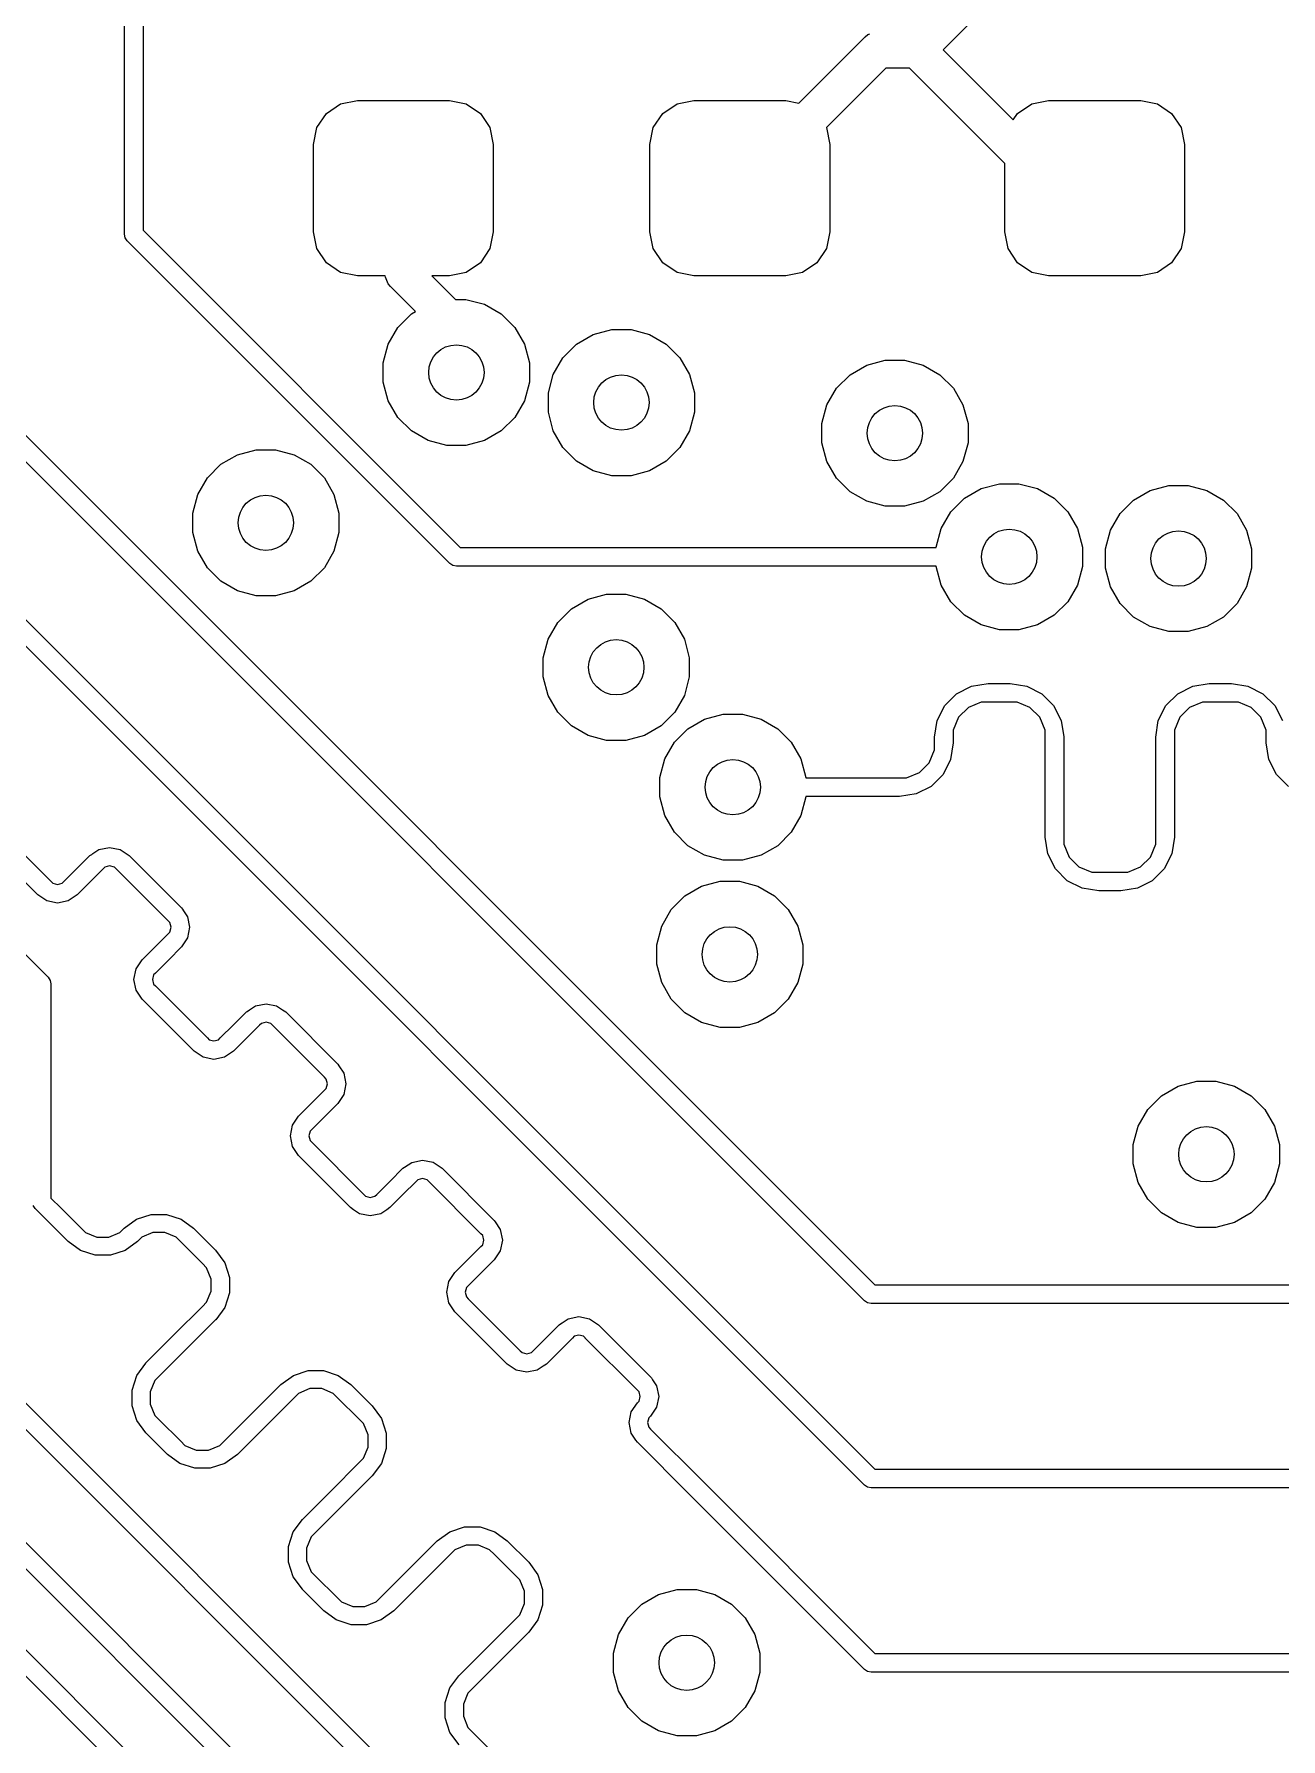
# Model space of a CAD drawing. Extents: x 0.98 to 8.13, y -3.46 to -0.83.
# Drawn here: x 5.6381 to 5.9045, y -1.9356 to -1.5714 of the extents above; entities that cross this region are included whole.
import ezdxf

# ---------------------------------------------------------------- set-up
doc = ezdxf.new("R2010")
doc.units = 0
doc.header["$MEASUREMENT"] = 0
doc.layers.add('BLACK', color=7, linetype='CONTINUOUS')

msp = doc.modelspace()

# ---------------------------------------------------------------- linework, layer by layer
at = {"layer": 'BLACK', "linetype": 'CONTINUOUS'}
for p, q in [((5.8709, -1.53624), (5.83234, -1.5748)), ((5.65745, -1.61417), (5.65745, -1.55512)), ((5.66145, -1.55712), (5.66145, -1.61334)), ((5.80149, -1.58618), (5.81565, -1.57202)), ((5.81565, -1.57202), (5.81624, -1.57153)), ((5.81624, -1.57153), (5.81666, -1.57135)), ((5.83234, -1.5748), (5.8473, -1.58977)), ((5.82006, -1.57874), (5.80739, -1.59141)), ((5.82514, -1.57874), (5.82006, -1.57874)), ((5.8455, -1.5991), (5.82514, -1.57874)), ((5.7006, -1.58837), (5.70363, -1.58634)), ((5.70363, -1.58634), (5.70721, -1.58563)), ((5.70721, -1.58563), (5.72689, -1.58563)), ((5.72689, -1.58563), (5.73047, -1.58634)), ((5.73047, -1.58634), (5.73351, -1.58837)), ((5.77245, -1.58837), (5.77548, -1.58634)), ((5.77548, -1.58634), (5.77906, -1.58563)), ((5.77906, -1.58563), (5.79874, -1.58563)), ((5.79874, -1.58563), (5.80149, -1.58618)), ((5.84823, -1.58837), (5.85127, -1.58634)), ((5.85127, -1.58634), (5.85485, -1.58563)), ((5.85485, -1.58563), (5.87453, -1.58563)), ((5.87453, -1.58563), (5.87811, -1.58634)), ((5.87811, -1.58634), (5.88114, -1.58837)), ((5.69857, -1.5914), (5.7006, -1.58837)), ((5.73351, -1.58837), (5.73553, -1.5914)), ((5.77042, -1.5914), (5.77245, -1.58837)), ((5.8473, -1.58977), (5.84823, -1.58837)), ((5.88114, -1.58837), (5.88317, -1.5914)), ((5.69786, -1.59498), (5.69857, -1.5914)), ((5.73553, -1.5914), (5.73624, -1.59498)), ((5.76971, -1.59498), (5.77042, -1.5914)), ((5.80739, -1.59141), (5.80809, -1.59498)), ((5.88317, -1.5914), (5.88388, -1.59498)), ((5.69786, -1.61368), (5.69786, -1.59498)), ((5.73624, -1.59498), (5.73624, -1.61368)), ((5.76971, -1.61368), (5.76971, -1.59498)), ((5.80809, -1.59498), (5.80809, -1.61368)), ((5.88388, -1.59498), (5.88388, -1.61368)), ((5.8455, -1.61368), (5.8455, -1.5991)), ((5.6576, -1.61494), (5.65745, -1.61417)), ((5.65803, -1.61559), (5.6576, -1.61494)), ((5.72693, -1.68449), (5.65803, -1.61559)), ((5.66145, -1.61334), (5.72917, -1.68107)), ((5.69857, -1.61726), (5.69786, -1.61368)), ((5.73624, -1.61368), (5.73553, -1.61726)), ((5.77042, -1.61726), (5.76971, -1.61368)), ((5.80809, -1.61368), (5.80738, -1.61726)), ((5.84621, -1.61726), (5.8455, -1.61368)), ((5.88388, -1.61368), (5.88317, -1.61726)), ((5.7006, -1.62029), (5.69857, -1.61726)), ((5.70363, -1.62232), (5.7006, -1.62029)), ((5.73351, -1.62029), (5.73047, -1.62232)), ((5.73553, -1.61726), (5.73351, -1.62029)), ((5.77245, -1.62029), (5.77042, -1.61726)), ((5.77548, -1.62232), (5.77245, -1.62029)), ((5.80536, -1.62029), (5.80232, -1.62232)), ((5.80738, -1.61726), (5.80536, -1.62029)), ((5.84823, -1.62029), (5.84621, -1.61726)), ((5.85127, -1.62232), (5.84823, -1.62029)), ((5.88114, -1.62029), (5.87811, -1.62232)), ((5.88317, -1.61726), (5.88114, -1.62029)), ((5.70721, -1.62303), (5.70363, -1.62232)), ((5.71316, -1.62303), (5.70721, -1.62303)), ((5.71319, -1.62333), (5.71316, -1.62303)), ((5.71378, -1.62475), (5.71319, -1.62333)), ((5.72689, -1.62303), (5.72309, -1.62303)), ((5.72309, -1.62303), (5.72814, -1.62809)), ((5.73047, -1.62232), (5.72689, -1.62303)), ((5.77906, -1.62303), (5.77548, -1.62232)), ((5.79874, -1.62303), (5.77906, -1.62303)), ((5.80232, -1.62232), (5.79874, -1.62303)), ((5.85485, -1.62303), (5.85127, -1.62232)), ((5.87453, -1.62303), (5.85485, -1.62303)), ((5.87811, -1.62232), (5.87453, -1.62303)), ((5.71427, -1.62535), (5.71378, -1.62475)), ((5.71963, -1.63071), (5.71427, -1.62535)), ((5.71585, -1.63411), (5.71876, -1.63121)), ((5.71876, -1.63121), (5.71963, -1.63071)), ((5.72814, -1.62809), (5.7304, -1.62809)), ((5.7304, -1.62809), (5.73437, -1.62915)), ((5.73437, -1.62915), (5.73793, -1.63121)), ((5.73793, -1.63121), (5.74084, -1.63411)), ((5.7138, -1.63767), (5.71585, -1.63411)), ((5.74084, -1.63411), (5.7429, -1.63767)), ((5.75759, -1.63558), (5.76156, -1.63452)), ((5.76156, -1.63452), (5.76567, -1.63452)), ((5.76567, -1.63452), (5.76964, -1.63558)), ((5.71273, -1.64165), (5.7138, -1.63767)), ((5.7429, -1.63767), (5.74396, -1.64165)), ((5.75112, -1.64055), (5.75403, -1.63764)), ((5.75403, -1.63764), (5.75759, -1.63558)), ((5.76964, -1.63558), (5.7732, -1.63764)), ((5.7732, -1.63764), (5.77611, -1.64055)), ((5.71273, -1.64576), (5.71273, -1.64165)), ((5.74396, -1.64165), (5.74396, -1.64576)), ((5.74906, -1.64411), (5.75112, -1.64055)), ((5.77611, -1.64055), (5.77816, -1.64411)), ((5.81244, -1.64418), (5.816, -1.64213)), ((5.816, -1.64213), (5.81997, -1.64106)), ((5.81997, -1.64106), (5.82408, -1.64106)), ((5.82408, -1.64106), (5.82805, -1.64213)), ((5.82805, -1.64213), (5.83161, -1.64418)), ((5.81551, -1.84197), (5.61866, -1.64511)), ((5.62208, -1.64287), (5.81776, -1.83855)), ((5.7138, -1.64973), (5.71273, -1.64576)), ((5.74396, -1.64576), (5.7429, -1.64973)), ((5.748, -1.64808), (5.74906, -1.64411)), ((5.77816, -1.64411), (5.77923, -1.64808)), ((5.80953, -1.64709), (5.81244, -1.64418)), ((5.83161, -1.64418), (5.83452, -1.64709)), ((5.748, -1.65219), (5.748, -1.64808)), ((5.77923, -1.64808), (5.77923, -1.65219)), ((5.80747, -1.65065), (5.80953, -1.64709)), ((5.83452, -1.64709), (5.83657, -1.65065)), ((5.59255, -1.65271), (5.81776, -1.87792)), ((5.71585, -1.65329), (5.7138, -1.64973)), ((5.7429, -1.64973), (5.74084, -1.65329)), ((5.74906, -1.65616), (5.748, -1.65219)), ((5.77923, -1.65219), (5.77816, -1.65616)), ((5.80641, -1.65462), (5.80747, -1.65065)), ((5.83657, -1.65065), (5.83764, -1.65462)), ((5.81551, -1.88134), (5.58914, -1.65496)), ((5.71876, -1.65619), (5.71585, -1.65329)), ((5.72232, -1.65825), (5.71876, -1.65619)), ((5.73793, -1.65619), (5.73437, -1.65825)), ((5.74084, -1.65329), (5.73793, -1.65619)), ((5.75112, -1.65972), (5.74906, -1.65616)), ((5.77816, -1.65616), (5.77611, -1.65972)), ((5.80641, -1.65873), (5.80641, -1.65462)), ((5.83764, -1.65462), (5.83764, -1.65873)), ((5.52857, -1.66028), (5.64118, -1.77289)), ((5.68163, -1.66127), (5.6856, -1.6602)), ((5.6856, -1.6602), (5.68971, -1.6602)), ((5.68971, -1.6602), (5.69368, -1.66127)), ((5.72629, -1.65931), (5.72232, -1.65825)), ((5.7304, -1.65931), (5.72629, -1.65931)), ((5.73437, -1.65825), (5.7304, -1.65931)), ((5.75403, -1.66263), (5.75112, -1.65972)), ((5.77611, -1.65972), (5.7732, -1.66263)), ((5.80747, -1.6627), (5.80641, -1.65873)), ((5.83764, -1.65873), (5.83657, -1.6627)), ((5.67516, -1.66623), (5.67807, -1.66332)), ((5.67807, -1.66332), (5.68163, -1.66127)), ((5.69368, -1.66127), (5.69724, -1.66332)), ((5.69724, -1.66332), (5.70015, -1.66623)), ((5.75759, -1.66468), (5.75403, -1.66263)), ((5.7732, -1.66263), (5.76964, -1.66468)), ((5.80953, -1.66626), (5.80747, -1.6627)), ((5.83657, -1.6627), (5.83452, -1.66626)), ((5.6731, -1.66979), (5.67516, -1.66623)), ((5.70015, -1.66623), (5.7022, -1.66979)), ((5.76156, -1.66575), (5.75759, -1.66468)), ((5.76567, -1.66575), (5.76156, -1.66575)), ((5.76964, -1.66468), (5.76567, -1.66575)), ((5.81244, -1.66917), (5.80953, -1.66626)), ((5.83452, -1.66626), (5.83161, -1.66917)), ((5.84043, -1.66852), (5.8444, -1.66746)), ((5.8444, -1.66746), (5.84851, -1.66746)), ((5.84851, -1.66746), (5.85248, -1.66852)), ((5.67204, -1.67376), (5.6731, -1.66979)), ((5.7022, -1.66979), (5.70327, -1.67376)), ((5.816, -1.67122), (5.81244, -1.66917)), ((5.81997, -1.67229), (5.816, -1.67122)), ((5.82805, -1.67122), (5.82408, -1.67229)), ((5.83161, -1.66917), (5.82805, -1.67122)), ((5.83396, -1.67348), (5.83687, -1.67058)), ((5.83687, -1.67058), (5.84043, -1.66852)), ((5.85248, -1.66852), (5.85604, -1.67058)), ((5.85604, -1.67058), (5.85895, -1.67348)), ((5.87012, -1.67386), (5.87302, -1.67095)), ((5.87302, -1.67095), (5.87658, -1.6689)), ((5.87658, -1.6689), (5.88055, -1.66783)), ((5.88055, -1.66783), (5.88467, -1.66783)), ((5.88467, -1.66783), (5.88864, -1.6689)), ((5.88864, -1.6689), (5.8922, -1.67095)), ((5.8922, -1.67095), (5.8951, -1.67386)), ((5.67204, -1.67787), (5.67204, -1.67376)), ((5.70327, -1.67376), (5.70327, -1.67787)), ((5.82408, -1.67229), (5.81997, -1.67229)), ((5.83191, -1.67704), (5.83396, -1.67348)), ((5.85895, -1.67348), (5.86101, -1.67704)), ((5.86806, -1.67742), (5.87012, -1.67386)), ((5.8951, -1.67386), (5.89716, -1.67742)), ((5.6731, -1.68184), (5.67204, -1.67787)), ((5.70327, -1.67787), (5.7022, -1.68184)), ((5.83084, -1.68102), (5.83191, -1.67704)), ((5.86101, -1.67704), (5.86207, -1.68102)), ((5.867, -1.68139), (5.86806, -1.67742)), ((5.89716, -1.67742), (5.89822, -1.68139)), ((5.67516, -1.6854), (5.6731, -1.68184)), ((5.7022, -1.68184), (5.70015, -1.6854)), ((5.72917, -1.68107), (5.83084, -1.68107)), ((5.83084, -1.68107), (5.83084, -1.68102)), ((5.86207, -1.68102), (5.86207, -1.68513)), ((5.867, -1.6855), (5.867, -1.68139)), ((5.89822, -1.68139), (5.89822, -1.6855)), ((5.67807, -1.68831), (5.67516, -1.6854)), ((5.70015, -1.6854), (5.69724, -1.68831)), ((5.72758, -1.68492), (5.72693, -1.68449)), ((5.72835, -1.68507), (5.72758, -1.68492)), ((5.83084, -1.68507), (5.72835, -1.68507)), ((5.83084, -1.68513), (5.83084, -1.68507)), ((5.83191, -1.6891), (5.83084, -1.68513)), ((5.86207, -1.68513), (5.86101, -1.6891)), ((5.86806, -1.68947), (5.867, -1.6855)), ((5.89822, -1.6855), (5.89716, -1.68947)), ((5.68163, -1.69036), (5.67807, -1.68831)), ((5.69724, -1.68831), (5.69368, -1.69036)), ((5.83396, -1.69266), (5.83191, -1.6891)), ((5.86101, -1.6891), (5.85895, -1.69266)), ((5.87012, -1.69303), (5.86806, -1.68947)), ((5.89716, -1.68947), (5.8951, -1.69303)), ((5.6856, -1.69143), (5.68163, -1.69036)), ((5.68971, -1.69143), (5.6856, -1.69143)), ((5.69368, -1.69036), (5.68971, -1.69143)), ((5.75291, -1.69418), (5.75647, -1.69213)), ((5.75647, -1.69213), (5.76044, -1.69106)), ((5.76044, -1.69106), (5.76455, -1.69106)), ((5.76455, -1.69106), (5.76852, -1.69213)), ((5.76852, -1.69213), (5.77208, -1.69418)), ((5.83687, -1.69556), (5.83396, -1.69266)), ((5.85895, -1.69266), (5.85604, -1.69556)), ((5.87302, -1.69594), (5.87012, -1.69303)), ((5.8951, -1.69303), (5.8922, -1.69594)), ((5.75, -1.69709), (5.75291, -1.69418)), ((5.77208, -1.69418), (5.77499, -1.69709)), ((5.84043, -1.69762), (5.83687, -1.69556)), ((5.85604, -1.69556), (5.85248, -1.69762)), ((5.87658, -1.69799), (5.87302, -1.69594)), ((5.8922, -1.69594), (5.88864, -1.69799)), ((5.74795, -1.70065), (5.75, -1.69709)), ((5.77499, -1.69709), (5.77705, -1.70065)), ((5.8444, -1.69868), (5.84043, -1.69762)), ((5.84851, -1.69868), (5.8444, -1.69868)), ((5.85248, -1.69762), (5.84851, -1.69868)), ((5.88055, -1.69906), (5.87658, -1.69799)), ((5.88467, -1.69906), (5.88055, -1.69906)), ((5.88864, -1.69799), (5.88467, -1.69906)), ((5.74688, -1.70462), (5.74795, -1.70065)), ((5.77705, -1.70065), (5.77811, -1.70462)), ((5.74688, -1.70873), (5.74688, -1.70462)), ((5.77811, -1.70462), (5.77811, -1.70873)), ((5.74795, -1.7127), (5.74688, -1.70873)), ((5.77811, -1.70873), (5.77705, -1.7127)), ((5.83521, -1.71231), (5.8384, -1.71069)), ((5.8384, -1.71069), (5.84192, -1.71013)), ((5.84192, -1.71013), (5.84194, -1.71013)), ((5.84194, -1.71013), (5.84666, -1.71013)), ((5.84666, -1.71013), (5.84666, -1.71013)), ((5.84666, -1.71013), (5.8502, -1.71069)), ((5.84666, -1.71013), (5.84666, -1.71013)), ((5.8502, -1.71069), (5.85339, -1.71231)), ((5.88245, -1.71231), (5.88564, -1.71069)), ((5.88564, -1.71069), (5.88916, -1.71013)), ((5.88916, -1.71013), (5.88918, -1.71013)), ((5.88918, -1.71013), (5.89391, -1.71013)), ((5.89391, -1.71013), (5.89391, -1.71013)), ((5.89391, -1.71013), (5.89391, -1.71013)), ((5.89391, -1.71013), (5.89744, -1.71069)), ((5.89744, -1.71069), (5.90064, -1.71231)), ((5.75, -1.71626), (5.74795, -1.7127)), ((5.77705, -1.7127), (5.77499, -1.71626)), ((5.83105, -1.71804), (5.83268, -1.71485)), ((5.83268, -1.71485), (5.83521, -1.71231)), ((5.84046, -1.71413), (5.83772, -1.71526)), ((5.84194, -1.71413), (5.84046, -1.71413)), ((5.84666, -1.71413), (5.84194, -1.71413)), ((5.84194, -1.71413), (5.84194, -1.71413)), ((5.84194, -1.71413), (5.84194, -1.71413)), ((5.84194, -1.71413), (5.84194, -1.71413)), ((5.84814, -1.71413), (5.84666, -1.71413)), ((5.85088, -1.71526), (5.84814, -1.71413)), ((5.85339, -1.71231), (5.85592, -1.71485)), ((5.85592, -1.71485), (5.85755, -1.71804)), ((5.87829, -1.71804), (5.87992, -1.71485)), ((5.87992, -1.71485), (5.88245, -1.71231)), ((5.8877, -1.71413), (5.88496, -1.71526)), ((5.88918, -1.71413), (5.8877, -1.71413)), ((5.89391, -1.71413), (5.88918, -1.71413)), ((5.88918, -1.71413), (5.88918, -1.71413)), ((5.88918, -1.71413), (5.88918, -1.71413)), ((5.88918, -1.71413), (5.88918, -1.71413)), ((5.89539, -1.71413), (5.89391, -1.71413)), ((5.89813, -1.71526), (5.89539, -1.71413)), ((5.90064, -1.71231), (5.90317, -1.71485)), ((5.90317, -1.71485), (5.90479, -1.71804)), ((5.75291, -1.71917), (5.75, -1.71626)), ((5.77499, -1.71626), (5.77208, -1.71917)), ((5.77781, -1.71979), (5.78138, -1.71773)), ((5.78138, -1.71773), (5.78535, -1.71667)), ((5.78535, -1.71667), (5.78946, -1.71667)), ((5.78946, -1.71667), (5.79343, -1.71773)), ((5.79343, -1.71773), (5.79699, -1.71979)), ((5.83049, -1.72157), (5.83105, -1.71804)), ((5.83562, -1.71736), (5.83449, -1.72009)), ((5.83772, -1.71526), (5.83562, -1.71736)), ((5.85298, -1.71736), (5.85088, -1.71526)), ((5.85411, -1.72009), (5.85298, -1.71736)), ((5.85755, -1.71804), (5.85811, -1.72155)), ((5.87773, -1.72157), (5.87829, -1.71804)), ((5.88287, -1.71736), (5.88173, -1.72009)), ((5.88496, -1.71526), (5.88287, -1.71736)), ((5.90022, -1.71736), (5.89813, -1.71526)), ((5.90135, -1.72009), (5.90022, -1.71736)), ((5.75647, -1.72123), (5.75291, -1.71917)), ((5.76044, -1.72229), (5.75647, -1.72123)), ((5.76455, -1.72229), (5.76044, -1.72229)), ((5.76852, -1.72123), (5.76455, -1.72229)), ((5.77208, -1.71917), (5.76852, -1.72123)), ((5.77491, -1.7227), (5.77781, -1.71979)), ((5.79699, -1.71979), (5.7999, -1.7227)), ((5.83049, -1.72283), (5.83049, -1.72157)), ((5.83449, -1.72009), (5.83449, -1.72157)), ((5.83449, -1.72157), (5.83449, -1.72283)), ((5.85411, -1.72157), (5.85411, -1.72009)), ((5.85411, -1.72283), (5.85411, -1.72157)), ((5.85411, -1.72157), (5.85411, -1.72157)), ((5.85811, -1.72155), (5.85811, -1.72157)), ((5.85811, -1.72157), (5.85811, -1.72283)), ((5.87773, -1.72283), (5.87773, -1.72157)), ((5.88173, -1.72009), (5.88173, -1.72157)), ((5.88173, -1.72157), (5.88173, -1.72283)), ((5.90135, -1.72157), (5.90135, -1.72009)), ((5.90136, -1.72157), (5.90135, -1.72157)), ((5.90136, -1.72283), (5.90136, -1.72157)), ((5.77285, -1.72626), (5.77491, -1.7227)), ((5.7999, -1.7227), (5.80195, -1.72626)), ((5.82936, -1.72705), (5.83049, -1.72432)), ((5.83049, -1.72432), (5.83049, -1.72283)), ((5.83449, -1.72283), (5.83393, -1.72637)), ((5.85411, -1.73228), (5.85411, -1.72283)), ((5.85811, -1.72283), (5.85811, -1.73228)), ((5.87773, -1.73228), (5.87773, -1.72283)), ((5.88173, -1.72283), (5.88173, -1.73228)), ((5.90191, -1.72637), (5.90135, -1.72283)), ((5.90135, -1.72283), (5.90136, -1.72283)), ((5.77179, -1.73023), (5.77285, -1.72626)), ((5.80195, -1.72626), (5.80301, -1.73023)), ((5.82452, -1.73028), (5.82726, -1.72915)), ((5.82726, -1.72915), (5.82936, -1.72705)), ((5.8323, -1.72956), (5.82977, -1.7321)), ((5.83393, -1.72637), (5.8323, -1.72956)), ((5.90354, -1.72956), (5.90191, -1.72637)), ((5.90607, -1.7321), (5.90354, -1.72956)), ((5.50338, -1.73087), (5.78823, -2.01572)), ((5.77179, -1.73434), (5.77179, -1.73023)), ((5.80301, -1.73023), (5.80301, -1.73028)), ((5.80301, -1.73028), (5.82304, -1.73028)), ((5.82304, -1.73028), (5.82304, -1.73028)), ((5.82304, -1.73028), (5.82452, -1.73028)), ((5.82977, -1.7321), (5.82658, -1.73372)), ((5.85411, -1.74299), (5.85411, -1.73228)), ((5.85811, -1.73228), (5.85811, -1.74299)), ((5.87773, -1.74299), (5.87773, -1.73228)), ((5.88173, -1.73228), (5.88173, -1.74299)), ((5.78599, -2.01913), (5.50114, -1.73428)), ((5.77285, -1.73831), (5.77179, -1.73434)), ((5.80301, -1.73434), (5.80195, -1.73831)), ((5.82304, -1.73428), (5.80301, -1.73428)), ((5.80301, -1.73428), (5.80301, -1.73434)), ((5.82658, -1.73372), (5.82304, -1.73428)), ((5.82304, -1.73428), (5.82304, -1.73428)), ((5.82304, -1.73428), (5.82304, -1.73428)), ((5.82304, -1.73428), (5.82304, -1.73428)), ((5.77491, -1.74187), (5.77285, -1.73831)), ((5.80195, -1.73831), (5.7999, -1.74187)), ((5.63895, -1.75528), (5.62782, -1.74414)), ((5.63064, -1.74131), (5.64178, -1.75245)), ((5.77781, -1.74478), (5.77491, -1.74187)), ((5.7999, -1.74187), (5.79699, -1.74478)), ((5.85467, -1.74653), (5.85411, -1.74299)), ((5.85411, -1.74299), (5.85411, -1.74299)), ((5.85811, -1.74299), (5.85811, -1.743)), ((5.85811, -1.743), (5.85811, -1.74447)), ((5.87773, -1.74447), (5.87773, -1.74299)), ((5.88173, -1.74299), (5.88117, -1.74653)), ((5.6473, -1.74966), (5.65009, -1.74688)), ((5.65009, -1.74688), (5.65046, -1.74663)), ((5.65009, -1.74688), (5.65009, -1.74688)), ((5.65009, -1.74688), (5.65009, -1.74688)), ((5.65046, -1.74663), (5.65073, -1.74645)), ((5.65073, -1.74645), (5.65201, -1.74559)), ((5.65073, -1.74645), (5.65073, -1.74645)), ((5.65201, -1.74559), (5.65428, -1.74514)), ((5.65428, -1.74514), (5.65656, -1.74559)), ((5.65656, -1.74559), (5.65783, -1.74645)), ((5.65783, -1.74645), (5.65783, -1.74645)), ((5.65783, -1.74645), (5.65848, -1.74688)), ((5.65848, -1.74688), (5.65848, -1.74688)), ((5.65848, -1.74688), (5.65848, -1.74688)), ((5.65848, -1.74688), (5.65848, -1.74688)), ((5.65848, -1.74688), (5.66962, -1.75802)), ((5.78138, -1.74683), (5.77781, -1.74478)), ((5.78535, -1.7479), (5.78138, -1.74683)), ((5.79343, -1.74683), (5.78946, -1.7479)), ((5.79699, -1.74478), (5.79343, -1.74683)), ((5.8563, -1.74972), (5.85467, -1.74653)), ((5.85811, -1.74447), (5.85924, -1.74721)), ((5.85924, -1.74721), (5.86134, -1.74931)), ((5.8745, -1.74931), (5.8766, -1.74721)), ((5.8766, -1.74721), (5.87773, -1.74447)), ((5.88117, -1.74653), (5.87955, -1.74972)), ((5.64452, -1.75245), (5.6473, -1.74966)), ((5.65291, -1.74971), (5.65013, -1.75249)), ((5.65328, -1.74934), (5.65291, -1.74971)), ((5.65291, -1.74971), (5.65291, -1.74971)), ((5.65428, -1.74907), (5.65328, -1.74934)), ((5.65529, -1.74934), (5.65428, -1.74907)), ((5.65565, -1.74971), (5.65529, -1.74934)), ((5.66679, -1.76084), (5.65565, -1.74971)), ((5.65565, -1.74971), (5.65565, -1.74971)), ((5.78946, -1.7479), (5.78535, -1.7479)), ((5.85883, -1.75225), (5.8563, -1.74972)), ((5.86134, -1.74931), (5.86408, -1.75044)), ((5.86408, -1.75044), (5.86556, -1.75044)), ((5.86556, -1.75044), (5.86556, -1.75044)), ((5.86556, -1.75044), (5.86556, -1.75044)), ((5.86556, -1.75044), (5.87028, -1.75044)), ((5.87028, -1.75044), (5.87029, -1.75044)), ((5.87029, -1.75044), (5.87177, -1.75044)), ((5.87177, -1.75044), (5.8745, -1.74931)), ((5.87955, -1.74972), (5.87701, -1.75225)), ((5.64178, -1.75245), (5.64178, -1.75245)), ((5.64178, -1.75245), (5.64215, -1.75281)), ((5.64215, -1.75281), (5.64315, -1.75308)), ((5.64315, -1.75308), (5.64415, -1.75281)), ((5.64415, -1.75281), (5.64452, -1.75245)), ((5.64452, -1.75245), (5.64452, -1.75245)), ((5.65013, -1.75249), (5.64735, -1.75528)), ((5.65013, -1.75249), (5.65013, -1.75249)), ((5.77717, -1.75551), (5.78073, -1.75345)), ((5.78073, -1.75345), (5.7847, -1.75239)), ((5.7847, -1.75239), (5.78881, -1.75239)), ((5.78881, -1.75239), (5.79278, -1.75345)), ((5.79278, -1.75345), (5.79634, -1.75551)), ((5.86202, -1.75388), (5.85883, -1.75225)), ((5.86556, -1.75444), (5.86202, -1.75388)), ((5.87028, -1.75444), (5.86556, -1.75444)), ((5.86556, -1.75444), (5.86556, -1.75444)), ((5.86556, -1.75444), (5.86556, -1.75444)), ((5.87382, -1.75388), (5.87028, -1.75444)), ((5.87028, -1.75444), (5.87028, -1.75444)), ((5.87028, -1.75444), (5.87028, -1.75444)), ((5.87028, -1.75444), (5.87028, -1.75444)), ((5.87701, -1.75225), (5.87382, -1.75388)), ((5.6396, -1.75571), (5.63895, -1.75528)), ((5.63895, -1.75528), (5.63895, -1.75528)), ((5.63895, -1.75528), (5.63895, -1.75528)), ((5.64088, -1.75656), (5.6396, -1.75571)), ((5.6396, -1.75571), (5.6396, -1.75571)), ((5.64315, -1.75702), (5.64088, -1.75656)), ((5.64542, -1.75656), (5.64315, -1.75702)), ((5.6467, -1.75571), (5.64542, -1.75656)), ((5.64735, -1.75528), (5.6467, -1.75571)), ((5.6467, -1.75571), (5.6467, -1.75571)), ((5.64735, -1.75528), (5.64735, -1.75528)), ((5.64735, -1.75528), (5.64735, -1.75528)), ((5.66962, -1.75802), (5.66962, -1.75802)), ((5.66962, -1.75802), (5.66962, -1.75802)), ((5.66962, -1.75802), (5.66962, -1.75802)), ((5.66962, -1.75802), (5.66985, -1.75837)), ((5.66985, -1.75837), (5.67005, -1.75866)), ((5.67005, -1.75866), (5.67005, -1.75866)), ((5.67005, -1.75866), (5.6709, -1.75994)), ((5.77221, -1.76198), (5.77426, -1.75842)), ((5.77426, -1.75842), (5.77717, -1.75551)), ((5.79634, -1.75551), (5.79925, -1.75842)), ((5.79925, -1.75842), (5.80131, -1.76198)), ((5.66715, -1.76121), (5.66679, -1.76084)), ((5.66679, -1.76084), (5.66679, -1.76084)), ((5.66742, -1.76221), (5.66715, -1.76121)), ((5.66715, -1.76322), (5.66742, -1.76221)), ((5.6709, -1.75994), (5.67135, -1.76221)), ((5.67135, -1.76221), (5.6709, -1.76448)), ((5.77114, -1.76595), (5.77221, -1.76198)), ((5.80131, -1.76198), (5.80237, -1.76595)), ((5.664, -1.76637), (5.66679, -1.76358)), ((5.66679, -1.76358), (5.66715, -1.76322)), ((5.66679, -1.76358), (5.66679, -1.76358)), ((5.67005, -1.76576), (5.66962, -1.76641)), ((5.6709, -1.76448), (5.67005, -1.76576)), ((5.67005, -1.76576), (5.67005, -1.76576)), ((5.77114, -1.77006), (5.77114, -1.76595)), ((5.80237, -1.76595), (5.80237, -1.77006)), ((5.66079, -1.7698), (5.66122, -1.76915)), ((5.66122, -1.76915), (5.664, -1.76637)), ((5.664, -1.76637), (5.664, -1.76637)), ((5.66683, -1.7692), (5.66405, -1.77198)), ((5.66962, -1.76641), (5.66683, -1.7692)), ((5.66683, -1.7692), (5.66683, -1.7692)), ((5.66962, -1.76641), (5.66962, -1.76641)), ((5.66962, -1.76641), (5.66962, -1.76641)), ((5.66962, -1.76641), (5.66962, -1.76641)), ((5.51299, -1.77024), (5.79656, -2.0538)), ((5.64118, -1.77289), (5.64161, -1.77354)), ((5.65948, -1.77335), (5.65994, -1.77108)), ((5.65994, -1.77108), (5.66079, -1.7698)), ((5.66079, -1.7698), (5.66079, -1.7698)), ((5.66368, -1.77235), (5.66341, -1.77335)), ((5.66405, -1.77198), (5.66368, -1.77235)), ((5.66405, -1.77198), (5.66405, -1.77198)), ((5.66405, -1.77198), (5.66405, -1.77198)), ((5.66405, -1.77198), (5.66405, -1.77198)), ((5.77221, -1.77403), (5.77114, -1.77006)), ((5.80237, -1.77006), (5.80131, -1.77403)), ((5.79314, -2.05604), (5.51075, -1.77365)), ((5.64161, -1.77354), (5.64176, -1.7743)), ((5.64176, -1.7743), (5.64176, -1.82004)), ((5.65993, -1.77562), (5.65948, -1.77335)), ((5.66079, -1.7769), (5.65993, -1.77562)), ((5.66122, -1.77755), (5.66079, -1.7769)), ((5.66079, -1.7769), (5.66079, -1.7769)), ((5.66341, -1.77335), (5.66368, -1.77435)), ((5.66368, -1.77435), (5.66405, -1.77472)), ((5.66405, -1.77472), (5.66405, -1.77472)), ((5.66405, -1.77472), (5.66405, -1.77472)), ((5.66405, -1.77472), (5.66405, -1.77472)), ((5.66405, -1.77472), (5.67518, -1.78585)), ((5.77426, -1.77759), (5.77221, -1.77403)), ((5.80131, -1.77403), (5.79925, -1.77759)), ((5.67236, -1.78868), (5.66122, -1.77755)), ((5.68071, -1.78307), (5.68349, -1.78029)), ((5.68349, -1.78029), (5.68369, -1.78016)), ((5.68349, -1.78029), (5.68349, -1.78029)), ((5.68349, -1.78029), (5.68349, -1.78029)), ((5.68349, -1.78029), (5.68349, -1.78029)), ((5.68369, -1.78016), (5.68414, -1.77985)), ((5.68414, -1.77985), (5.68542, -1.779)), ((5.68414, -1.77985), (5.68414, -1.77985)), ((5.68542, -1.779), (5.68769, -1.77855)), ((5.68769, -1.77855), (5.68996, -1.779)), ((5.68996, -1.779), (5.69124, -1.77985)), ((5.69124, -1.77985), (5.69124, -1.77985)), ((5.69124, -1.77985), (5.69189, -1.78029)), ((5.69189, -1.78029), (5.70302, -1.79142)), ((5.77717, -1.7805), (5.77426, -1.77759)), ((5.78073, -1.78255), (5.77717, -1.7805)), ((5.79634, -1.7805), (5.79278, -1.78255)), ((5.79925, -1.77759), (5.79634, -1.7805)), ((5.67792, -1.78585), (5.68071, -1.78307)), ((5.68632, -1.78312), (5.68354, -1.7859)), ((5.68669, -1.78275), (5.68632, -1.78312)), ((5.68632, -1.78312), (5.68632, -1.78312)), ((5.68769, -1.78248), (5.68669, -1.78275)), ((5.68869, -1.78275), (5.68769, -1.78248)), ((5.68906, -1.78312), (5.68869, -1.78275)), ((5.7002, -1.79425), (5.68906, -1.78311)), ((5.68906, -1.78311), (5.68906, -1.78311)), ((5.68906, -1.78311), (5.68906, -1.78311)), ((5.68906, -1.78311), (5.68906, -1.78312)), ((5.7847, -1.78362), (5.78073, -1.78255)), ((5.78881, -1.78362), (5.7847, -1.78362)), ((5.79278, -1.78255), (5.78881, -1.78362)), ((5.67518, -1.78585), (5.67518, -1.78585)), ((5.67518, -1.78585), (5.67555, -1.78622)), ((5.67555, -1.78622), (5.67655, -1.78649)), ((5.67655, -1.78649), (5.67756, -1.78622)), ((5.67756, -1.78622), (5.67792, -1.78585)), ((5.67792, -1.78585), (5.67792, -1.78585)), ((5.68354, -1.7859), (5.68075, -1.78868)), ((5.68354, -1.7859), (5.68354, -1.7859)), ((5.67301, -1.78912), (5.67236, -1.78868)), ((5.67236, -1.78868), (5.67236, -1.78868)), ((5.67236, -1.78868), (5.67236, -1.78868)), ((5.67428, -1.78997), (5.67301, -1.78912)), ((5.67301, -1.78912), (5.67301, -1.78912)), ((5.67655, -1.79042), (5.67428, -1.78997)), ((5.67883, -1.78997), (5.67655, -1.79042)), ((5.6801, -1.78912), (5.67883, -1.78997)), ((5.68075, -1.78868), (5.6801, -1.78912)), ((5.6801, -1.78912), (5.6801, -1.78912)), ((5.68075, -1.78868), (5.68075, -1.78868)), ((5.68075, -1.78868), (5.68075, -1.78868)), ((5.70302, -1.79142), (5.70326, -1.79177)), ((5.70056, -1.79462), (5.7002, -1.79425)), ((5.7002, -1.79425), (5.7002, -1.79425)), ((5.7002, -1.79425), (5.7002, -1.79425)), ((5.70083, -1.79562), (5.70056, -1.79462)), ((5.70326, -1.79177), (5.70431, -1.79335)), ((5.70431, -1.79335), (5.70476, -1.79562)), ((5.88252, -1.79614), (5.88649, -1.79508)), ((5.88649, -1.79508), (5.8906, -1.79508)), ((5.8906, -1.79508), (5.89458, -1.79614)), ((5.69741, -1.79977), (5.7002, -1.79699)), ((5.7002, -1.79699), (5.70021, -1.79698)), ((5.70021, -1.79698), (5.70056, -1.79662)), ((5.70056, -1.79662), (5.70083, -1.79562)), ((5.70431, -1.79789), (5.70303, -1.79982)), ((5.70476, -1.79562), (5.70431, -1.79789)), ((5.87605, -1.8011), (5.87896, -1.79819)), ((5.87896, -1.79819), (5.88252, -1.79614)), ((5.89458, -1.79614), (5.89814, -1.79819)), ((5.89814, -1.79819), (5.90104, -1.8011)), ((5.51961, -1.79977), (5.86351, -2.14367)), ((5.69463, -1.80256), (5.69741, -1.79977)), ((5.69741, -1.79977), (5.69741, -1.79977)), ((5.70302, -1.79982), (5.70024, -1.8026)), ((5.70303, -1.79982), (5.70302, -1.79982)), ((5.70302, -1.79982), (5.70302, -1.79982)), ((5.70302, -1.79982), (5.70302, -1.79982)), ((5.874, -1.80466), (5.87605, -1.8011)), ((5.90104, -1.8011), (5.9031, -1.80466)), ((5.86127, -2.14708), (5.51737, -1.80318)), ((5.69289, -1.80676), (5.69334, -1.80448)), ((5.69334, -1.80448), (5.69419, -1.80321)), ((5.69419, -1.80321), (5.69463, -1.80256)), ((5.69419, -1.80321), (5.69419, -1.80321)), ((5.69463, -1.80256), (5.69463, -1.80256)), ((5.69463, -1.80256), (5.69463, -1.80256)), ((5.69463, -1.80256), (5.69463, -1.80256)), ((5.69709, -1.80575), (5.69682, -1.80676)), ((5.69746, -1.80539), (5.69709, -1.80575)), ((5.70024, -1.8026), (5.69746, -1.80539)), ((5.69746, -1.80539), (5.69746, -1.80539)), ((5.69746, -1.80539), (5.69746, -1.80539)), ((5.70024, -1.8026), (5.70024, -1.8026)), ((5.87294, -1.80863), (5.874, -1.80466)), ((5.9031, -1.80466), (5.90416, -1.80863)), ((5.69334, -1.80903), (5.69289, -1.80676)), ((5.69419, -1.8103), (5.69334, -1.80903)), ((5.69682, -1.80676), (5.69709, -1.80776)), ((5.69709, -1.80776), (5.69746, -1.80813)), ((5.69746, -1.80813), (5.70859, -1.81926)), ((5.87294, -1.81274), (5.87294, -1.80863)), ((5.90416, -1.80863), (5.90416, -1.81274)), ((5.69432, -1.8105), (5.69419, -1.8103)), ((5.69419, -1.8103), (5.69419, -1.8103)), ((5.69463, -1.81095), (5.69432, -1.8105)), ((5.70576, -1.82209), (5.69463, -1.81095)), ((5.69463, -1.81095), (5.69463, -1.81095)), ((5.69463, -1.81095), (5.69463, -1.81095)), ((5.71728, -1.81344), (5.71882, -1.81241)), ((5.71882, -1.81241), (5.7211, -1.81195)), ((5.7211, -1.81195), (5.72337, -1.8124)), ((5.72337, -1.8124), (5.7253, -1.81369)), ((5.874, -1.81671), (5.87294, -1.81274)), ((5.90416, -1.81274), (5.9031, -1.81671)), ((5.71133, -1.81926), (5.71411, -1.81648)), ((5.71411, -1.81648), (5.7169, -1.81369)), ((5.7169, -1.81369), (5.71728, -1.81344)), ((5.71973, -1.81652), (5.71694, -1.81931)), ((5.72009, -1.81615), (5.71973, -1.81652)), ((5.71973, -1.81652), (5.71973, -1.81652)), ((5.71973, -1.81652), (5.71973, -1.81652)), ((5.7211, -1.81588), (5.72009, -1.81615)), ((5.7221, -1.81615), (5.7211, -1.81588)), ((5.72246, -1.81651), (5.7221, -1.81615)), ((5.72247, -1.81652), (5.72246, -1.81651)), ((5.7336, -1.82766), (5.72247, -1.81652)), ((5.7253, -1.81369), (5.72529, -1.81369)), ((5.72529, -1.81369), (5.72529, -1.81369)), ((5.72529, -1.81369), (5.72529, -1.81369)), ((5.72529, -1.81369), (5.73643, -1.82483)), ((5.87605, -1.82028), (5.874, -1.81671)), ((5.9031, -1.81671), (5.90104, -1.82028)), ((5.64176, -1.82004), (5.64395, -1.82223)), ((5.70859, -1.81926), (5.70859, -1.81926)), ((5.70859, -1.81926), (5.70896, -1.81963)), ((5.70896, -1.81963), (5.70996, -1.8199)), ((5.70996, -1.8199), (5.71096, -1.81963)), ((5.71096, -1.81963), (5.71133, -1.81926)), ((5.71133, -1.81926), (5.71133, -1.81926)), ((5.71694, -1.81931), (5.71416, -1.82209)), ((5.71694, -1.81931), (5.71694, -1.81931)), ((5.87896, -1.82318), (5.87605, -1.82028)), ((5.90104, -1.82028), (5.89814, -1.82318)), ((5.63835, -1.82228), (5.63792, -1.82163)), ((5.64113, -1.82506), (5.63835, -1.82228)), ((5.64395, -1.82223), (5.64823, -1.8265)), ((5.66005, -1.82457), (5.66317, -1.82356)), ((5.66317, -1.82356), (5.66645, -1.82356)), ((5.66645, -1.82356), (5.66957, -1.82457)), ((5.70641, -1.82252), (5.70576, -1.82209)), ((5.70576, -1.82209), (5.70576, -1.82209)), ((5.70576, -1.82209), (5.70576, -1.82209)), ((5.70769, -1.82338), (5.70641, -1.82252)), ((5.70641, -1.82252), (5.70641, -1.82252)), ((5.70996, -1.82383), (5.70769, -1.82338)), ((5.71223, -1.82338), (5.70996, -1.82383)), ((5.71351, -1.82252), (5.71223, -1.82338)), ((5.71416, -1.82209), (5.71351, -1.82252)), ((5.71351, -1.82252), (5.71351, -1.82252)), ((5.71416, -1.82209), (5.71416, -1.82209)), ((5.71416, -1.82209), (5.71416, -1.82209)), ((5.88252, -1.82524), (5.87896, -1.82318)), ((5.89814, -1.82318), (5.89458, -1.82524)), ((5.6454, -1.82933), (5.64113, -1.82506)), ((5.64823, -1.8265), (5.64823, -1.8265)), ((5.64823, -1.8265), (5.64914, -1.82741)), ((5.64914, -1.82741), (5.65152, -1.8284)), ((5.6541, -1.8284), (5.65649, -1.82741)), ((5.65649, -1.82741), (5.6574, -1.8265)), ((5.6574, -1.8265), (5.66005, -1.82457)), ((5.6574, -1.8265), (5.6574, -1.8265)), ((5.6574, -1.8265), (5.6574, -1.8265)), ((5.66352, -1.82743), (5.66114, -1.82842)), ((5.6661, -1.82743), (5.66352, -1.82743)), ((5.66849, -1.82842), (5.6661, -1.82743)), ((5.66957, -1.82457), (5.67223, -1.8265)), ((5.67223, -1.8265), (5.67223, -1.8265)), ((5.67223, -1.8265), (5.67693, -1.8312)), ((5.73397, -1.82802), (5.7336, -1.82766)), ((5.7336, -1.82766), (5.7336, -1.82766)), ((5.7336, -1.82766), (5.7336, -1.82766)), ((5.73643, -1.82483), (5.73662, -1.82511)), ((5.73662, -1.82511), (5.73772, -1.82675)), ((5.73772, -1.82675), (5.73817, -1.82903)), ((5.88649, -1.8263), (5.88252, -1.82524)), ((5.8906, -1.8263), (5.88649, -1.8263)), ((5.89458, -1.82524), (5.8906, -1.8263)), ((5.64805, -1.83126), (5.6454, -1.82933)), ((5.6454, -1.82933), (5.6454, -1.82933)), ((5.65117, -1.83227), (5.64805, -1.83126)), ((5.65152, -1.8284), (5.6541, -1.8284)), ((5.65757, -1.83126), (5.65445, -1.83227)), ((5.66023, -1.82933), (5.65757, -1.83126)), ((5.66114, -1.82842), (5.66023, -1.82933)), ((5.66023, -1.82933), (5.66023, -1.82933)), ((5.66023, -1.82933), (5.66023, -1.82933)), ((5.6694, -1.82933), (5.66849, -1.82842)), ((5.6741, -1.83403), (5.6694, -1.82933)), ((5.6694, -1.82933), (5.6694, -1.82933)), ((5.67693, -1.8312), (5.67693, -1.8312)), ((5.67693, -1.8312), (5.67693, -1.8312)), ((5.67693, -1.8312), (5.67886, -1.83386)), ((5.73082, -1.83318), (5.7336, -1.8304)), ((5.7336, -1.8304), (5.73361, -1.83039)), ((5.73361, -1.83039), (5.73397, -1.83003)), ((5.73424, -1.82903), (5.73397, -1.82802)), ((5.73397, -1.83003), (5.73424, -1.82903)), ((5.73772, -1.8313), (5.73643, -1.83323)), ((5.73817, -1.82903), (5.73772, -1.8313)), ((5.65445, -1.83227), (5.65117, -1.83227)), ((5.67501, -1.83495), (5.6741, -1.83403)), ((5.676, -1.83733), (5.67501, -1.83495)), ((5.67886, -1.83386), (5.67987, -1.83698)), ((5.72803, -1.83596), (5.73082, -1.83318)), ((5.73082, -1.83318), (5.73082, -1.83318)), ((5.73643, -1.83322), (5.73365, -1.83601)), ((5.73643, -1.83323), (5.73643, -1.83322)), ((5.73643, -1.83322), (5.73643, -1.83322)), ((5.73643, -1.83322), (5.73643, -1.83322)), ((5.676, -1.83991), (5.676, -1.83733)), ((5.67987, -1.83698), (5.67987, -1.84026)), ((5.72629, -1.84016), (5.72675, -1.83789)), ((5.72675, -1.83789), (5.72803, -1.83596)), ((5.72803, -1.83596), (5.72803, -1.83596)), ((5.72803, -1.83596), (5.72803, -1.83596)), ((5.72803, -1.83596), (5.72803, -1.83596)), ((5.73086, -1.8388), (5.73049, -1.83916)), ((5.73365, -1.83601), (5.73086, -1.83879)), ((5.73086, -1.83879), (5.73086, -1.8388)), ((5.73365, -1.83601), (5.73365, -1.83601)), ((5.81776, -1.83855), (6.02244, -1.83855)), ((5.6741, -1.8432), (5.67501, -1.84229)), ((5.67501, -1.84229), (5.676, -1.83991)), ((5.67987, -1.84026), (5.67886, -1.84338)), ((5.72675, -1.84243), (5.72629, -1.84016)), ((5.72772, -1.84388), (5.72675, -1.84243)), ((5.73049, -1.83916), (5.73023, -1.84016)), ((5.73023, -1.84016), (5.7305, -1.84116)), ((5.7305, -1.84116), (5.73086, -1.84153)), ((5.73086, -1.84153), (5.73086, -1.84153)), ((5.73086, -1.84153), (5.73086, -1.84153)), ((5.73086, -1.84153), (5.73086, -1.84153)), ((5.73086, -1.84153), (5.742, -1.85267)), ((5.81616, -1.8424), (5.81551, -1.84197)), ((5.81693, -1.84255), (5.81616, -1.8424)), ((5.6681, -1.8492), (5.6741, -1.8432)), ((5.67693, -1.84603), (5.67093, -1.85203)), ((5.6741, -1.8432), (5.6741, -1.8432)), ((5.6741, -1.8432), (5.6741, -1.8432)), ((5.67694, -1.84602), (5.67693, -1.84603)), ((5.67886, -1.84338), (5.67694, -1.84602)), ((5.72803, -1.84436), (5.72772, -1.84388)), ((5.73917, -1.8555), (5.72803, -1.84436)), ((5.75095, -1.84667), (5.75223, -1.84581)), ((5.75223, -1.84581), (5.7545, -1.84536)), ((5.7545, -1.84536), (5.75678, -1.84581)), ((5.75678, -1.84581), (5.7587, -1.8471)), ((6.02244, -1.84255), (5.81693, -1.84255)), ((5.66204, -1.85526), (5.6681, -1.8492)), ((5.6681, -1.8492), (5.6681, -1.8492)), ((5.74752, -1.84988), (5.75031, -1.8471)), ((5.75031, -1.8471), (5.75081, -1.84676)), ((5.75031, -1.8471), (5.75031, -1.8471)), ((5.75031, -1.8471), (5.75031, -1.8471)), ((5.75081, -1.84676), (5.75095, -1.84667)), ((5.75095, -1.84667), (5.75095, -1.84667)), ((5.7535, -1.84956), (5.75313, -1.84993)), ((5.7545, -1.84929), (5.7535, -1.84956)), ((5.75551, -1.84956), (5.7545, -1.84929)), ((5.75587, -1.84992), (5.75551, -1.84956)), ((5.7587, -1.8471), (5.7587, -1.8471)), ((5.7587, -1.8471), (5.7587, -1.8471)), ((5.7587, -1.8471), (5.7587, -1.8471)), ((5.7587, -1.8471), (5.76984, -1.85824)), ((5.67093, -1.85203), (5.66487, -1.85809)), ((5.67093, -1.85203), (5.67093, -1.85203)), ((5.742, -1.85267), (5.742, -1.85267)), ((5.742, -1.85267), (5.74237, -1.85303)), ((5.74237, -1.85303), (5.74337, -1.8533)), ((5.74337, -1.8533), (5.74437, -1.85303)), ((5.74437, -1.85303), (5.74474, -1.85267)), ((5.74474, -1.85267), (5.74752, -1.84988)), ((5.74474, -1.85267), (5.74474, -1.85267)), ((5.75035, -1.85271), (5.74757, -1.8555)), ((5.75313, -1.84993), (5.75035, -1.85271)), ((5.75035, -1.85271), (5.75035, -1.85271)), ((5.75313, -1.84993), (5.75313, -1.84993)), ((5.75587, -1.84993), (5.75587, -1.84992)), ((5.76701, -1.86106), (5.75587, -1.84993)), ((5.6601, -1.85794), (5.66204, -1.85527)), ((5.66204, -1.85527), (5.66204, -1.85526)), ((5.69354, -1.85791), (5.69668, -1.85688)), ((5.69668, -1.85688), (5.69999, -1.85688)), ((5.69999, -1.85688), (5.70313, -1.85791)), ((5.73982, -1.85593), (5.73917, -1.8555)), ((5.73917, -1.8555), (5.73917, -1.8555)), ((5.73917, -1.8555), (5.73917, -1.8555)), ((5.7411, -1.85678), (5.73982, -1.85593)), ((5.73982, -1.85593), (5.73982, -1.85593)), ((5.74337, -1.85723), (5.7411, -1.85678)), ((5.74564, -1.85678), (5.74337, -1.85723)), ((5.74692, -1.85593), (5.74564, -1.85678)), ((5.74757, -1.8555), (5.74692, -1.85593)), ((5.74692, -1.85593), (5.74692, -1.85593)), ((5.74757, -1.8555), (5.74757, -1.8555)), ((5.74757, -1.8555), (5.74757, -1.8555)), ((5.65908, -1.86108), (5.6601, -1.85794)), ((5.66395, -1.85902), (5.66295, -1.86143)), ((5.66487, -1.85809), (5.66395, -1.85902)), ((5.66487, -1.85809), (5.66487, -1.85809)), ((5.66487, -1.85809), (5.66487, -1.85809)), ((5.68481, -1.86591), (5.69086, -1.85985)), ((5.69086, -1.85985), (5.69354, -1.85791)), ((5.69086, -1.85985), (5.69086, -1.85985)), ((5.70313, -1.85791), (5.70581, -1.85985)), ((5.70581, -1.85985), (5.7104, -1.86444)), ((5.76984, -1.85824), (5.76984, -1.85824)), ((5.76984, -1.85824), (5.76984, -1.85824)), ((5.76984, -1.85824), (5.76984, -1.85824)), ((5.76984, -1.85824), (5.77, -1.85847)), ((5.77, -1.85847), (5.77027, -1.85888)), ((5.77027, -1.85888), (5.77027, -1.85888)), ((5.77027, -1.85888), (5.77112, -1.86016)), ((5.77112, -1.86016), (5.77158, -1.86243)), ((5.65908, -1.86439), (5.65908, -1.86108)), ((5.66295, -1.86143), (5.66295, -1.86404)), ((5.66295, -1.86404), (5.66395, -1.86646)), ((5.69369, -1.86268), (5.68763, -1.86874)), ((5.69462, -1.86175), (5.69369, -1.86268)), ((5.69369, -1.86268), (5.69369, -1.86268)), ((5.69703, -1.86075), (5.69462, -1.86175)), ((5.69964, -1.86075), (5.69703, -1.86075)), ((5.70206, -1.86175), (5.69964, -1.86075)), ((5.70298, -1.86268), (5.70206, -1.86175)), ((5.70757, -1.86726), (5.70298, -1.86268)), ((5.76572, -1.86573), (5.76701, -1.8638)), ((5.76738, -1.86143), (5.76701, -1.86106)), ((5.76701, -1.86106), (5.76701, -1.86106)), ((5.76701, -1.8638), (5.76738, -1.86344)), ((5.76701, -1.8638), (5.76701, -1.8638)), ((5.76764, -1.86243), (5.76738, -1.86143)), ((5.76738, -1.86344), (5.76764, -1.86243)), ((5.77158, -1.86243), (5.77112, -1.8647)), ((5.6601, -1.86753), (5.65908, -1.86439)), ((5.66204, -1.87021), (5.6601, -1.86753)), ((5.66395, -1.86646), (5.66487, -1.86738)), ((5.66487, -1.86738), (5.66487, -1.86738)), ((5.66487, -1.86738), (5.66946, -1.87197)), ((5.67875, -1.87197), (5.6848, -1.86591)), ((5.6848, -1.86591), (5.68481, -1.86591)), ((5.70849, -1.86819), (5.70757, -1.86726)), ((5.70757, -1.86726), (5.70757, -1.86726)), ((5.7104, -1.86444), (5.7104, -1.86444)), ((5.7104, -1.86444), (5.71234, -1.86711)), ((5.71234, -1.86711), (5.71336, -1.87025)), ((5.76527, -1.868), (5.76572, -1.86573)), ((5.76947, -1.867), (5.7692, -1.868)), ((5.76983, -1.86663), (5.76947, -1.867)), ((5.76984, -1.86663), (5.76983, -1.86663)), ((5.77112, -1.8647), (5.76984, -1.86663)), ((5.76984, -1.86663), (5.76984, -1.86663)), ((5.76984, -1.86663), (5.76984, -1.86663)), ((5.76984, -1.86663), (5.76984, -1.86663)), ((5.76984, -1.86663), (5.76984, -1.86663)), ((5.76984, -1.86663), (5.76984, -1.86663)), ((5.66663, -1.87479), (5.66204, -1.87021)), ((5.66204, -1.87021), (5.66204, -1.87021)), ((5.68763, -1.86874), (5.68157, -1.87479)), ((5.68763, -1.86874), (5.68763, -1.86874)), ((5.70949, -1.8706), (5.70849, -1.86819)), ((5.70949, -1.87322), (5.70949, -1.8706)), ((5.71336, -1.87025), (5.71336, -1.87356)), ((5.76572, -1.87027), (5.76527, -1.868)), ((5.76672, -1.87177), (5.76572, -1.87027)), ((5.7692, -1.868), (5.76947, -1.869)), ((5.76947, -1.869), (5.76984, -1.86937)), ((5.76984, -1.86937), (5.76984, -1.86937)), ((5.76984, -1.86937), (5.76984, -1.86937)), ((5.76984, -1.86937), (5.76984, -1.86937)), ((5.76984, -1.86937), (5.78097, -1.88051)), ((5.66663, -1.8748), (5.66663, -1.87479)), ((5.6693, -1.87674), (5.66663, -1.8748)), ((5.66946, -1.87197), (5.66946, -1.87197)), ((5.66946, -1.87197), (5.67038, -1.87289)), ((5.67038, -1.87289), (5.6728, -1.87389)), ((5.6728, -1.87389), (5.67541, -1.87389)), ((5.67541, -1.87389), (5.67782, -1.87289)), ((5.67782, -1.87289), (5.67875, -1.87197)), ((5.67875, -1.87197), (5.67875, -1.87197)), ((5.68157, -1.8748), (5.6789, -1.87674)), ((5.68157, -1.87479), (5.68157, -1.8748)), ((5.70849, -1.87563), (5.70949, -1.87322)), ((5.71336, -1.87356), (5.71234, -1.87671)), ((5.76701, -1.8722), (5.76672, -1.87177)), ((5.77814, -1.88333), (5.76701, -1.8722)), ((5.67245, -1.87776), (5.6693, -1.87674)), ((5.67575, -1.87776), (5.67245, -1.87776)), ((5.6789, -1.87674), (5.67575, -1.87776)), ((5.70151, -1.88261), (5.70757, -1.87655)), ((5.70757, -1.87655), (5.70758, -1.87655)), ((5.70758, -1.87655), (5.70849, -1.87563)), ((5.71234, -1.87671), (5.7104, -1.87938)), ((5.81776, -1.87792), (6.02244, -1.87792)), ((5.7104, -1.87938), (5.70434, -1.88544)), ((5.7104, -1.87938), (5.7104, -1.87938)), ((5.7104, -1.87938), (5.7104, -1.87938)), ((5.7104, -1.87938), (5.7104, -1.87938)), ((5.78097, -1.88051), (5.81776, -1.91729)), ((5.81616, -1.88177), (5.81551, -1.88134)), ((5.81693, -1.88192), (5.81616, -1.88177)), ((6.02244, -1.88192), (5.81693, -1.88192)), ((5.69545, -1.88867), (5.70151, -1.88261)), ((5.70434, -1.88544), (5.69828, -1.8915)), ((5.70151, -1.88261), (5.70151, -1.88261)), ((5.70434, -1.88544), (5.70434, -1.88544)), ((5.81551, -1.92071), (5.77814, -1.88333)), ((5.69351, -1.89134), (5.69545, -1.88867)), ((5.69545, -1.88867), (5.69545, -1.88867)), ((5.69248, -1.89449), (5.69351, -1.89134)), ((5.69735, -1.89242), (5.69635, -1.89484)), ((5.69828, -1.8915), (5.69735, -1.89242)), ((5.69828, -1.8915), (5.69828, -1.8915)), ((5.69828, -1.8915), (5.69828, -1.8915)), ((5.69828, -1.8915), (5.69828, -1.8915)), ((5.69828, -1.8915), (5.69828, -1.8915)), ((5.71821, -1.89931), (5.72427, -1.89326)), ((5.72427, -1.89326), (5.72695, -1.89131)), ((5.72427, -1.89326), (5.72427, -1.89326)), ((5.72695, -1.89131), (5.73009, -1.89029)), ((5.73009, -1.89029), (5.7334, -1.89029)), ((5.7334, -1.89029), (5.73654, -1.89131)), ((5.73654, -1.89131), (5.73922, -1.89326)), ((5.73922, -1.89326), (5.7438, -1.89784)), ((5.69248, -1.8978), (5.69248, -1.89449)), ((5.69635, -1.89484), (5.69635, -1.89745)), ((5.7271, -1.89608), (5.72104, -1.90214)), ((5.72802, -1.89516), (5.7271, -1.89608)), ((5.7271, -1.89608), (5.7271, -1.89608)), ((5.73044, -1.89416), (5.72802, -1.89516)), ((5.73305, -1.89416), (5.73044, -1.89416)), ((5.73546, -1.89516), (5.73305, -1.89416)), ((5.73639, -1.89608), (5.73546, -1.89516)), ((5.74097, -1.90067), (5.73639, -1.89608)), ((5.69351, -1.90094), (5.69248, -1.8978)), ((5.69635, -1.89745), (5.69735, -1.89986)), ((5.69735, -1.89986), (5.69828, -1.90079)), ((5.71215, -1.90537), (5.71821, -1.89931)), ((5.71821, -1.89931), (5.71821, -1.89931)), ((5.7419, -1.90159), (5.74097, -1.90067)), ((5.74097, -1.90067), (5.74097, -1.90067)), ((5.74097, -1.90067), (5.74097, -1.90067)), ((5.74097, -1.90067), (5.74097, -1.90067)), ((5.7438, -1.89784), (5.7438, -1.89784)), ((5.7438, -1.89784), (5.74575, -1.90052)), ((5.74575, -1.90052), (5.74677, -1.90366)), ((5.69545, -1.90361), (5.69351, -1.90094)), ((5.69545, -1.90362), (5.69545, -1.90361)), ((5.70004, -1.9082), (5.69545, -1.90362)), ((5.69828, -1.90079), (5.69828, -1.90079)), ((5.69828, -1.90079), (5.69828, -1.90079)), ((5.69828, -1.90079), (5.69828, -1.90079)), ((5.69828, -1.90079), (5.70286, -1.90537)), ((5.72104, -1.90214), (5.71498, -1.9082)), ((5.72104, -1.90214), (5.72104, -1.90214)), ((5.7429, -1.90401), (5.7419, -1.90159)), ((5.7429, -1.90662), (5.7429, -1.90401)), ((5.74677, -1.90366), (5.74677, -1.90697)), ((5.77153, -1.90474), (5.7755, -1.90368)), ((5.7755, -1.90368), (5.77961, -1.90368)), ((5.77961, -1.90368), (5.78359, -1.90474)), ((5.70286, -1.90537), (5.70287, -1.90538)), ((5.70287, -1.90538), (5.70379, -1.9063)), ((5.70379, -1.9063), (5.7062, -1.9073)), ((5.7062, -1.9073), (5.70882, -1.9073)), ((5.70882, -1.9073), (5.71123, -1.9063)), ((5.71123, -1.9063), (5.71215, -1.90537)), ((5.71215, -1.90537), (5.71215, -1.90537)), ((5.71215, -1.90537), (5.71215, -1.90537)), ((5.71215, -1.90537), (5.71215, -1.90537)), ((5.7419, -1.90904), (5.7429, -1.90662)), ((5.74677, -1.90697), (5.74575, -1.91011)), ((5.76507, -1.9097), (5.76797, -1.9068)), ((5.76797, -1.9068), (5.77153, -1.90474)), ((5.78359, -1.90474), (5.78715, -1.9068)), ((5.78715, -1.9068), (5.79005, -1.9097)), ((5.70271, -1.91015), (5.70004, -1.9082)), ((5.70004, -1.9082), (5.70004, -1.9082)), ((5.70004, -1.9082), (5.70004, -1.9082)), ((5.70004, -1.9082), (5.70004, -1.9082)), ((5.70586, -1.91117), (5.70271, -1.91015)), ((5.70916, -1.91117), (5.70586, -1.91117)), ((5.71231, -1.91014), (5.70916, -1.91117)), ((5.71498, -1.9082), (5.71231, -1.91014)), ((5.71498, -1.9082), (5.71498, -1.9082)), ((5.73492, -1.91602), (5.74097, -1.90996)), ((5.74097, -1.90996), (5.74097, -1.90996)), ((5.74097, -1.90996), (5.74097, -1.90996)), ((5.74097, -1.90996), (5.74098, -1.90996)), ((5.74098, -1.90996), (5.7419, -1.90904)), ((5.74575, -1.91011), (5.7438, -1.91279)), ((5.76301, -1.91326), (5.76507, -1.9097)), ((5.79005, -1.9097), (5.79211, -1.91326)), ((5.7438, -1.91279), (5.73774, -1.91885)), ((5.7438, -1.91279), (5.7438, -1.91279)), ((5.76195, -1.91724), (5.76301, -1.91326)), ((5.79211, -1.91326), (5.79317, -1.91724)), ((5.72892, -1.92202), (5.73492, -1.91602)), ((5.73774, -1.91885), (5.73174, -1.92485)), ((5.73492, -1.91602), (5.73492, -1.91602)), ((5.73774, -1.91885), (5.73774, -1.91885)), ((5.76195, -1.92135), (5.76195, -1.91724)), ((5.79317, -1.91724), (5.79317, -1.92135)), ((5.81776, -1.91729), (5.84198, -1.91729)), ((5.84198, -1.91729), (6.02244, -1.91729)), ((5.72699, -1.92467), (5.72888, -1.92206)), ((5.72888, -1.92206), (5.72892, -1.92202)), ((5.76301, -1.92532), (5.76195, -1.92135)), ((5.79317, -1.92135), (5.79211, -1.92532)), ((5.81616, -1.92114), (5.81551, -1.92071)), ((5.81693, -1.92129), (5.81616, -1.92114)), ((5.81616, -1.92114), (5.81616, -1.92114)), ((5.84198, -1.92129), (5.81693, -1.92129)), ((6.02244, -1.92129), (5.84198, -1.92129)), ((5.72598, -1.92779), (5.72699, -1.92467)), ((5.73083, -1.92576), (5.72985, -1.92814)), ((5.73175, -1.92485), (5.73083, -1.92576)), ((5.73174, -1.92485), (5.73174, -1.92485)), ((5.73174, -1.92485), (5.73175, -1.92485)), ((5.76507, -1.92888), (5.76301, -1.92532)), ((5.79211, -1.92532), (5.79005, -1.92888)), ((5.72597, -1.93107), (5.72598, -1.92779)), ((5.72985, -1.92814), (5.72985, -1.93072)), ((5.76797, -1.93179), (5.76507, -1.92888)), ((5.79005, -1.92888), (5.78715, -1.93179)), ((5.72699, -1.93419), (5.72597, -1.93107)), ((5.72985, -1.93072), (5.73083, -1.93311)), ((5.73083, -1.93311), (5.73174, -1.93402)), ((5.77153, -1.93384), (5.76797, -1.93179)), ((5.78715, -1.93179), (5.78359, -1.93384)), ((5.72892, -1.93685), (5.72699, -1.93419)), ((5.73174, -1.93402), (5.73174, -1.93402)), ((5.73174, -1.93402), (5.73688, -1.93915)), ((5.7755, -1.9349), (5.77153, -1.93384)), ((5.77961, -1.9349), (5.7755, -1.9349)), ((5.78359, -1.93384), (5.77961, -1.9349))]:
    msp.add_line(p, q, dxfattribs=at)
at = {"layer": 'BLACK'}
for centre in [(5.72835, -1.6437), (5.76361, -1.65013), (5.82202, -1.65667), (5.68765, -1.67582), (5.84646, -1.68307), (5.88261, -1.68345), (5.7625, -1.70668), (5.7874, -1.73228), (5.78676, -1.768), (5.88855, -1.81069), (5.77756, -1.91929)]:
    msp.add_circle(centre, 0.00591, dxfattribs=at)

doc.saveas('drawing.dxf')
